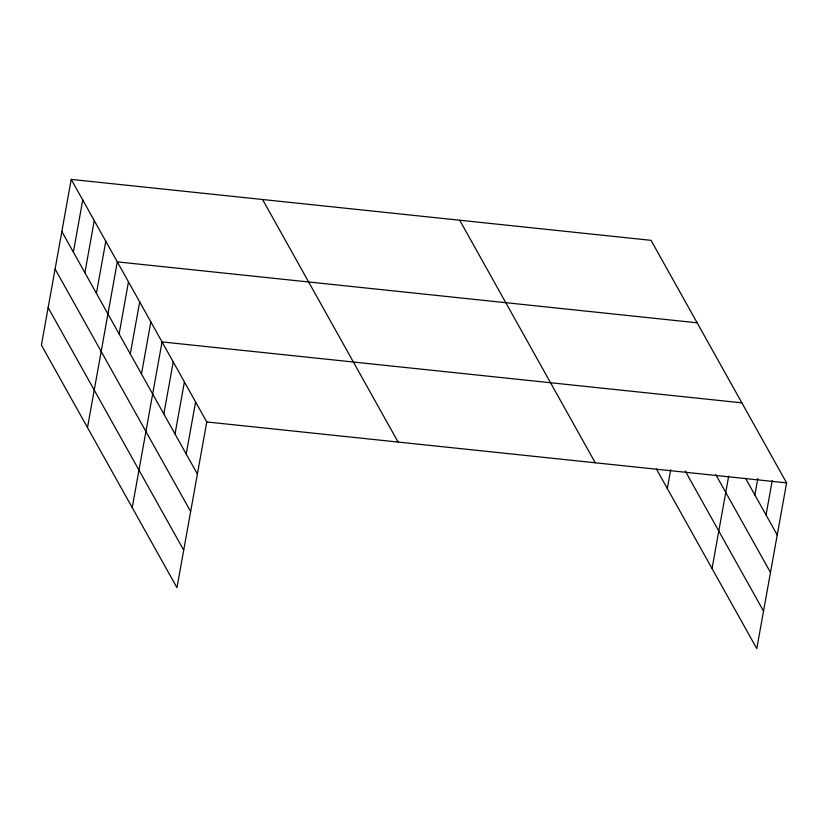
<?xml version="1.0" encoding="UTF-8"?>
<svg xmlns="http://www.w3.org/2000/svg" width="828" height="828" viewBox="0 0 828 828"><rect width="100%" height="100%" fill="white"/><g stroke="black" fill="none" stroke-linecap="round" stroke-linejoin="round"><path stroke-width="1.24" d="M71.218 179.397L41.4 345.11L176.954 587.663L206.772 421.949L71.218 179.397L651.046 240.337L786.6 482.89L756.782 648.603L656.407 468.99M73.371 252.105L82.738 200.014M84.891 272.722L94.257 220.631M96.41 293.34L105.787 241.248M87.489 427.579L117.307 261.865L697.135 322.796M119.118 333.963L128.485 281.882M130.296 353.98L139.673 301.889M141.484 373.987L150.851 321.895M132.221 507.626L162.04 341.912L741.867 402.843M163.851 414.01L173.218 361.919M175.029 434.017L184.406 381.925M186.217 454.034L195.584 401.942M667.316 488.52L670.69 469.766M712.049 568.557L728.671 476.183M754.857 494.958L757.837 478.439M766.045 514.964L772.213 480.664M206.772 421.949L786.6 482.89M745.542 478.274L777.223 534.971M715.806 474.641L770.485 572.469M685.253 471.029L763.53 611.105M459.706 220.227L595.26 462.78M262.559 199.507L398.113 442.059M61.841 231.488L197.395 474.04M55.093 268.986L190.647 511.538M48.148 307.623L183.702 550.175"/></g></svg>
